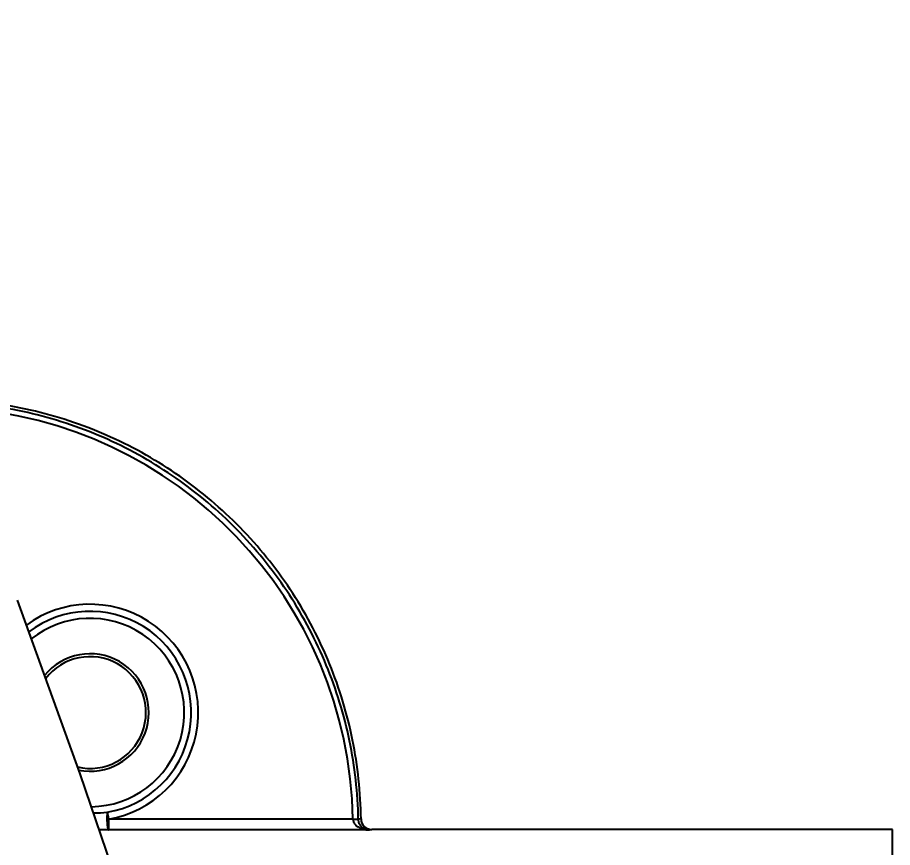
# Model space of a CAD drawing. Header units: millimetres. Extents: x 5828 to 6704, y 123 to 421.
# Drawn here: x 6414.488 to 6418.604, y 192.774 to 196.678 of the extents above; entities that cross this region are included whole.
import ezdxf

# ---------------------------------------------------------------- set-up
doc = ezdxf.new("R2010")
doc.units = ezdxf.units.MM
doc.layers.add('外形图', color=7, linetype='Continuous')
doc.layers.add('尺寸标注', color=7, linetype='Continuous')
doc.styles.add('微软雅黑', font='msyh.ttc', dxfattribs={"height": 1.5})
doc.dimstyles.new('尺寸标注_1_20比例', dxfattribs={"dimtxt": 1.5, "dimasz": 1.25, "dimexe": 0.5, "dimexo": 0.4, "dimgap": 0.5, "dimtad": 1, "dimdec": 1, "dimlfac": 20, "dimdsep": 46, "dimtxsty": '微软雅黑', "dimcen": 0.09, "dimadec": 0, "dimazin": 0, "dimtp": 0.01, "dimtm": 0.01, "dimtfac": 1, "dimtdec": 1, "dimtofl": 0, "dimtmove": 0, "dimatfit": 3, "dimfxl": 1, "dimtolj": 1, "dimarcsym": 0})

# ---------------------------------------------------------------- blocks, each defined once
blk = doc.blocks.new('*D1102')
at = {"layer": 'Defpoints', "color": 0}
for p in [(6409.4545, 201.6953), (6409.4545, 196.4975), (6406.5795, 189.9086)]:
    blk.add_point(p, dxfattribs=at)
at = {"layer": '尺寸标注', "color": 0, "lineweight": -2}
for p, q in [((6406.5795, 190.3086), (6406.5795, 202.1953)), ((6409.4545, 196.8975), (6409.4545, 202.1953)), ((6405.3295, 201.6953), (6404.0795, 201.6953)), ((6410.7045, 201.6953), (6417.675, 201.6953))]:
    blk.add_line(p, q, dxfattribs=at)
at = {"layer": '尺寸标注', "color": 0}
for points in [[(6405.3295, 201.487), (6405.3295, 201.9037), (6406.5795, 201.6953)], [(6410.7045, 201.9037), (6410.7045, 201.487), (6409.4545, 201.6953)]]:
    blk.add_solid(points, dxfattribs=at)
at = {"layer": '尺寸标注', "color": 0, "insert": (6415.1519, 202.9561), "char_height": 1.5, "attachment_point": 5, "style": '微软雅黑'}
blk.add_mtext('\\A1;\\A1;{\\fAlibaba PuHuiTi 3.0 55 Regular|b0|i0|c134|p18;57.5}', dxfattribs=at)

msp = doc.modelspace()

# ---------------------------------------------------------------- linework, layer by layer
at = {"layer": '外形图', "linetype": 'ByBlock'}
for p, q in [((6416.0665, 192.9068), (6414.9163, 192.9068)), ((6414.9164, 192.9068), (6414.9164, 192.8568)), ((6414.9164, 192.8568), (6414.8728, 192.8568)), ((6416.1402, 192.8568), (6414.9164, 192.8568)), ((6416.1524, 192.8586), (6416.1543, 192.8586)), ((6418.6045, 192.8586), (6416.1543, 192.8586)), ((6418.6045, 185.7086), (6418.6045, 192.8586))]:
    msp.add_line(p, q, dxfattribs=at)
msp.add_lwpolyline([(6415.5659, 190.4529), (6415.5206, 190.6447), (6415.455, 190.9185), (6415.3604, 191.2887), (6415.2222, 191.7802), (6415.031, 192.3929), (6414.7826, 193.121), (6414.4882, 193.9378)], dxfattribs=at)
for centre, radius, start, end in [((6414.0922, 192.8698), 1.9746, 1.0722, 86.5317), ((6414.8295, 193.4086), 0.5093, 279.8189, 126.0361), ((6414.8295, 193.4086), 0.4762, 279.8134, 127.2506), ((6414.8295, 193.4086), 0.4432, 270.7763, 128.6192), ((6414.8295, 193.4086), 0.2765, 258.6052, 140.8418), ((6414.8295, 193.4086), 0.2629, 256.8857, 142.5263), ((6414.8285, 193.9713), 1.0352, 270.9465, 274.5528), ((6416.1543, 192.9086), 0.05, 180.8166, 270.0002)]:
    msp.add_arc(centre, radius, start, end, dxfattribs=at)
for points, knots in [([(6416.1043, 192.9079), (6416.1027, 193.0325), (6416.076, 193.2818), (6415.9672, 193.6414), (6415.7933, 193.9746), (6415.5606, 194.2696), (6415.277, 194.5162), (6414.9524, 194.7057), (6414.5984, 194.8315), (6414.3506, 194.8701), (6414.2263, 194.8776)], [0, 0, 0, 0, 0.125001, 0.250001, 0.375, 0.5, 0.625, 0.749999, 0.874999, 1, 1, 1, 1]), ([(6416.0915, 192.9062), (6416.0892, 193.0303), (6416.0615, 193.2787), (6415.9515, 193.6366), (6415.7771, 193.9681), (6415.5442, 194.2614), (6415.261, 194.5065), (6414.9373, 194.6949), (6414.5843, 194.8199), (6414.3373, 194.8582), (6414.2135, 194.8657)], [0, 0, 0, 0, 0.125, 0.25, 0.375, 0.5, 0.625, 0.75, 0.875, 1, 1, 1, 1]), ([(6414.9107, 192.9394), (6414.9102, 192.9354), (6414.9094, 192.9269), (6414.9089, 192.9136), (6414.9089, 192.8998), (6414.9094, 192.8885), (6414.9101, 192.8799), (6414.9107, 192.8743), (6414.9115, 192.8693), (6414.9123, 192.865), (6414.9131, 192.862), (6414.9137, 192.86), (6414.9142, 192.8589), (6414.9147, 192.858), (6414.9152, 192.8573), (6414.9158, 192.8569), (6414.9162, 192.8568), (6414.9164, 192.8568)], [0, 0, 0, 0, 0.142527, 0.304688, 0.473099, 0.634797, 0.709208, 0.777283, 0.837715, 0.889468, 0.931573, 0.948787, 0.963439, 0.975596, 0.985426, 0.993301, 1, 1, 1, 1]), ([(6414.9107, 192.9394), (6414.9111, 192.937), (6414.9123, 192.9305), (6414.9142, 192.9196), (6414.9156, 192.9111), (6414.9164, 192.9067)], [0, 0, 0, 0, 0.219991, 0.595258, 1, 1, 1, 1]), ([(6416.0665, 192.9068), (6416.0666, 192.9045), (6416.0673, 192.8999), (6416.0693, 192.8933), (6416.0723, 192.8874), (6416.0761, 192.8821), (6416.0804, 192.8775), (6416.0867, 192.8722), (6416.0952, 192.867), (6416.1061, 192.8623), (6416.121, 192.858), (6416.1325, 192.8568), (6416.1402, 192.8568)], [0, 0, 0, 0, 0.070824, 0.141095, 0.209325, 0.275341, 0.339823, 0.402939, 0.526053, 0.646427, 0.765039, 1, 1, 1, 1]), ([(6416.0665, 192.9068), (6416.0681, 192.9068), (6416.0712, 192.9067), (6416.0758, 192.9067), (6416.0801, 192.9067), (6416.0833, 192.9066), (6416.0856, 192.9065), (6416.0871, 192.9065), (6416.0883, 192.9064), (6416.0894, 192.9064), (6416.0902, 192.9064), (6416.0908, 192.9063), (6416.0911, 192.9063), (6416.0913, 192.9063), (6416.0914, 192.9062), (6416.0915, 192.9062), (6416.0915, 192.9062)], [0, 0, 0, 0, 0.191729, 0.37775, 0.549652, 0.700325, 0.766103, 0.824694, 0.875486, 0.917999, 0.951948, 0.97707, 0.986243, 0.993121, 0.99769, 1, 1, 1, 1]), ([(6416.1043, 192.908), (6416.1032, 192.908), (6416.0989, 192.9078), (6416.0946, 192.9072), (6416.0915, 192.9064)], [0, 0, 0, 0, 0.247983, 1, 1, 1, 1]), ([(6416.1402, 192.8568), (6416.1376, 192.8568), (6416.1323, 192.8572), (6416.1245, 192.8593), (6416.1168, 192.8627), (6416.1096, 192.8678), (6416.1027, 192.8745), (6416.098, 192.8816), (6416.095, 192.8883), (6416.0925, 192.8959), (6416.0916, 192.902), (6416.0915, 192.9062)], [0, 0, 0, 0, 0.102344, 0.206435, 0.314209, 0.428188, 0.551107, 0.686373, 0.760292, 0.837805, 1, 1, 1, 1]), ([(6416.1402, 192.8568), (6416.1412, 192.857), (6416.1452, 192.858), (6416.1493, 192.8585), (6416.1524, 192.8586)], [0, 0, 0, 0, 0.253627, 1, 1, 1, 1])]:
    msp.add_open_spline(points, degree=3, knots=knots, dxfattribs=at)

# ---------------------------------------------------------------- dimensions: what is measured, and where the dimension line sits
at = {"layer": '尺寸标注'}
dim = msp.add_linear_dim(base=(6409.4545, 201.6953), p1=(6406.5795, 189.9086), p2=(6409.4545, 196.4975), text='\\A1;{\\fAlibaba PuHuiTi 3.0 55 Regular|b0|i0|c134|p18;<>}', dimstyle='尺寸标注_1_20比例', dxfattribs=at)
dim.commit()
dim.dimension.update_dxf_attribs({"geometry": '*D1102', "text_midpoint": (6415.1519, 201.6953), "dimtype": 160})

doc.saveas('drawing.dxf')
